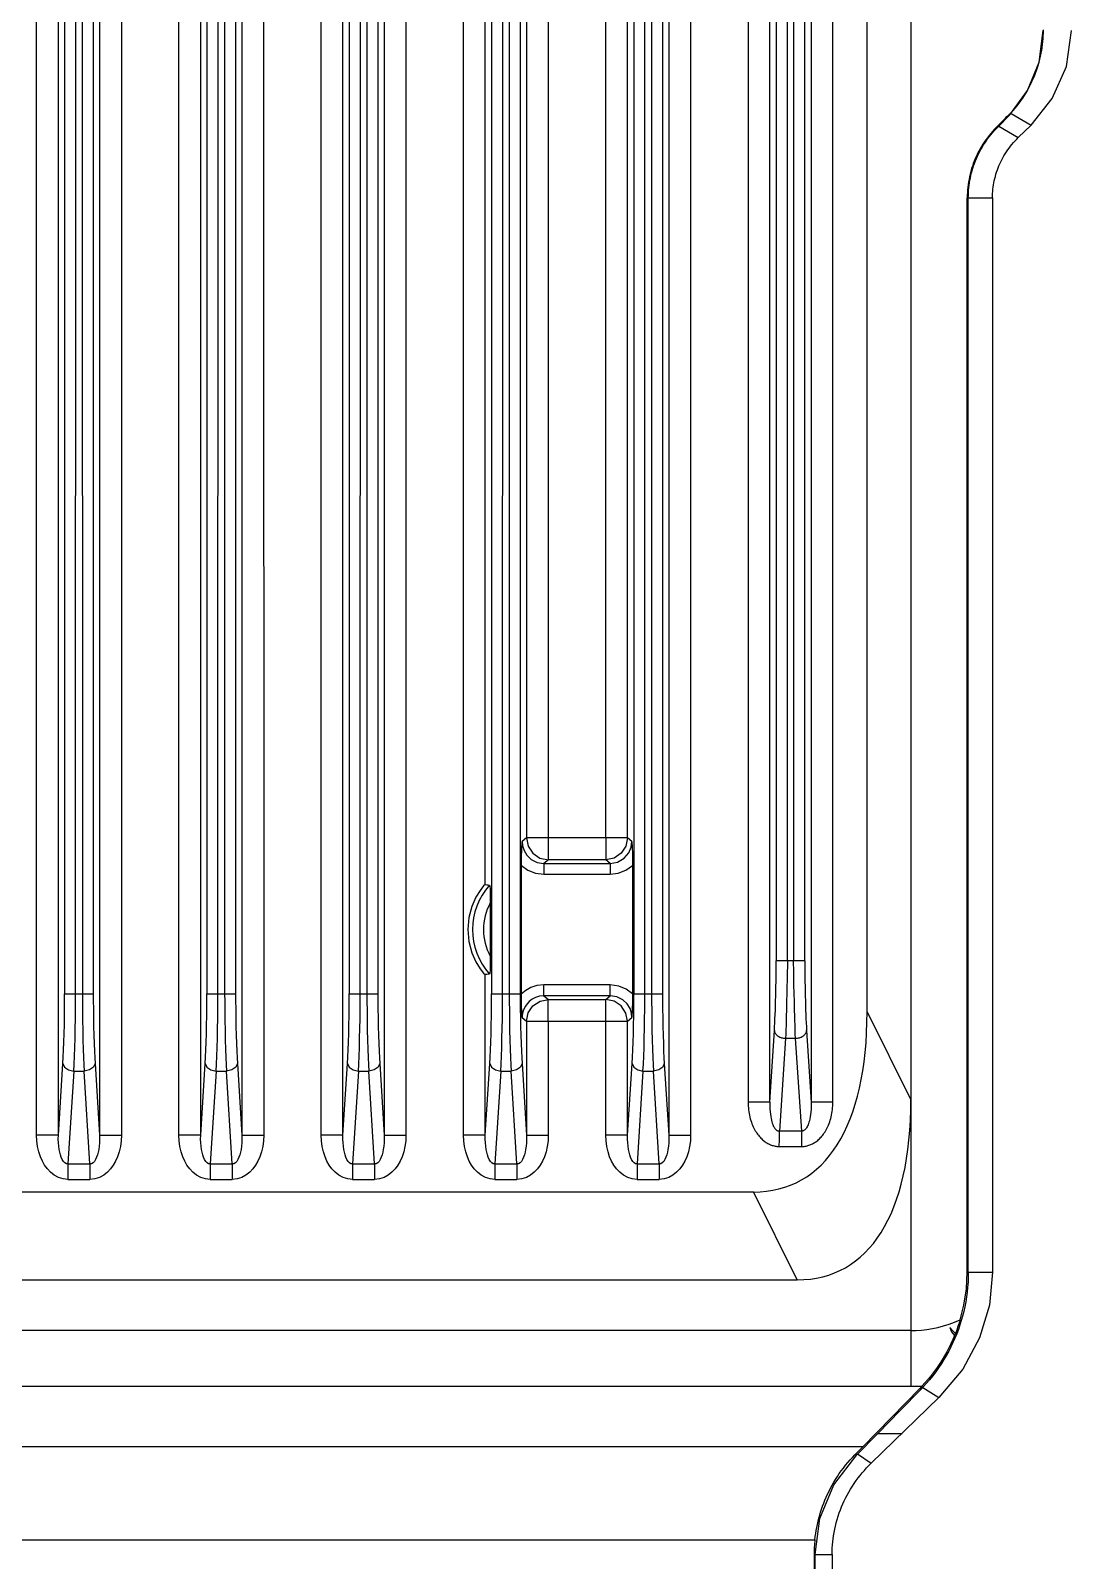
# Model space of a CAD drawing. Header units: millimetres. Extents: x -3132 to 28633, y 682 to 5849.
# Drawn here: x 23308.7 to 23356.2, y 4957.9 to 5027.8 of the extents above; entities that cross this region are included whole.
import ezdxf

# ---------------------------------------------------------------- set-up
doc = ezdxf.new("R2010")
doc.units = ezdxf.units.MM

# ---------------------------------------------------------------- blocks, each defined once
blk = doc.blocks.new('gf')
at = {"linetype": 'Continuous'}
for p, q in [((20046.792, 5375.755), (20046.792, 5138.578)), ((20042.234, 5365.325), (20042.234, 5151.544)), ((20043.227, 5151.544), (20043.227, 5365.325)), ((20044.792, 5155.675), (20044.792, 5361.194)), ((20041.432, 5358.863), (20041.432, 5158.005)), ((20041.946, 5158.005), (20041.946, 5358.863)), ((20040.638, 5246.726), (20040.638, 5158.005)), ((20041.153, 5158.005), (20041.153, 5246.726)), ((20039.357, 5246.485), (20039.357, 5151.544)), ((20040.351, 5151.544), (20040.351, 5246.483)), ((20006.855, 5150.047), (20006.857, 5244.675)), ((20007.851, 5150.044), (20007.851, 5244.656)), ((20009.734, 5244.675), (20009.734, 5150.044)), ((20010.727, 5244.675), (20010.729, 5150.047)), ((20013.355, 5150.047), (20013.357, 5244.675)), ((20014.351, 5150.044), (20014.351, 5244.656)), ((20016.234, 5244.675), (20016.234, 5150.044)), ((20017.227, 5244.675), (20017.229, 5150.047)), ((20019.855, 5150.047), (20019.857, 5244.675)), ((20020.851, 5150.044), (20020.851, 5244.656)), ((20022.734, 5244.675), (20022.734, 5150.044)), ((20023.727, 5244.675), (20023.729, 5150.047)), ((20026.355, 5150.047), (20026.357, 5244.675)), ((20027.351, 5161.491), (20027.351, 5244.656)), ((20029.234, 5244.675), (20029.234, 5163.625)), ((20030.227, 5244.675), (20030.227, 5162.626)), ((20032.857, 5163.624), (20032.857, 5244.675)), ((20033.851, 5163.625), (20033.851, 5244.656)), ((20035.734, 5244.675), (20035.734, 5150.044)), ((20036.727, 5244.675), (20036.729, 5150.047)), ((20008.138, 5239.99), (20008.138, 5156.505)), ((20008.637, 5156.505), (20008.653, 5239.99)), ((20008.932, 5239.99), (20008.947, 5156.505)), ((20009.446, 5240.107), (20009.446, 5156.505)), ((20014.638, 5239.99), (20014.638, 5156.505)), ((20015.137, 5156.505), (20015.153, 5239.99)), ((20015.432, 5239.99), (20015.447, 5156.505)), ((20015.946, 5240.107), (20015.946, 5156.505)), ((20021.138, 5239.99), (20021.138, 5156.505)), ((20021.637, 5156.505), (20021.653, 5239.99)), ((20021.932, 5239.99), (20021.947, 5156.505)), ((20022.446, 5240.107), (20022.446, 5156.505)), ((20027.638, 5239.99), (20027.638, 5156.505)), ((20028.137, 5156.505), (20028.153, 5239.99)), ((20028.432, 5239.99), (20028.447, 5156.505)), ((20028.946, 5240.107), (20028.946, 5156.505)), ((20034.138, 5239.99), (20034.138, 5156.505)), ((20034.637, 5156.505), (20034.653, 5239.99)), ((20034.932, 5239.99), (20034.947, 5156.505)), ((20035.446, 5240.107), (20035.446, 5156.505)), ((20050.757, 5196.092), (20051.305, 5196.656)), ((20051.251, 5196.647), (20051.305, 5196.656)), ((20051.366, 5196.719), (20052.286, 5196.192)), ((20050.757, 5196.092), (20050.684, 5196.072)), ((20050.802, 5196.14), (20051.697, 5195.621)), ((20052.286, 5196.192), (20051.697, 5195.621)), ((20049.364, 5192.863), (20050.519, 5192.863)), ((20049.364, 5143.779), (20049.364, 5192.863)), ((20049.414, 5143.779), (20049.414, 5192.863)), ((20050.519, 5192.863), (20050.519, 5143.779)), ((20029.234, 5163.625), (20029.034, 5163.457)), ((20030.227, 5163.624), (20029.234, 5163.625)), ((20032.857, 5163.624), (20030.227, 5163.624)), ((20033.223, 5163.625), (20032.857, 5163.624)), ((20033.851, 5163.625), (20033.223, 5163.625)), ((20034.051, 5163.457), (20033.851, 5163.625)), ((20029.004, 5156.501), (20029.004, 5162.368)), ((20030.232, 5162.626), (20030.033, 5162.459)), ((20030.033, 5162.459), (20033.052, 5162.459)), ((20030.033, 5162.459), (20030.033, 5161.96)), ((20032.853, 5162.626), (20030.232, 5162.626)), ((20032.853, 5162.717), (20032.857, 5162.626)), ((20033.052, 5162.459), (20032.853, 5162.626)), ((20033.052, 5162.459), (20033.052, 5161.96)), ((20034.08, 5162.368), (20034.08, 5156.501)), ((20030.033, 5161.96), (20033.052, 5161.96)), ((20027.58, 5160.653), (20027.58, 5158.216)), ((20041.946, 5158.005), (20040.638, 5158.005)), ((20041.153, 5158.005), (20041.138, 5157.224)), ((20041.442, 5157.483), (20041.432, 5158.005)), ((20027.351, 5150.044), (20027.351, 5157.378)), ((20041.452, 5156.966), (20041.442, 5157.483)), ((20033.052, 5156.909), (20030.033, 5156.909)), ((20030.033, 5156.409), (20030.033, 5156.909)), ((20033.052, 5156.409), (20033.052, 5156.909)), ((20041.462, 5156.46), (20041.452, 5156.966)), ((20008.138, 5156.505), (20009.446, 5156.505)), ((20014.638, 5156.505), (20015.946, 5156.505)), ((20021.138, 5156.505), (20022.446, 5156.505)), ((20027.638, 5156.505), (20028.946, 5156.505)), ((20033.052, 5156.409), (20030.033, 5156.409)), ((20030.033, 5156.409), (20030.232, 5156.243)), ((20030.231, 5156.151), (20030.227, 5156.243)), ((20030.232, 5156.243), (20032.853, 5156.243)), ((20032.853, 5156.243), (20033.052, 5156.409)), ((20032.857, 5155.244), (20032.857, 5156.243)), ((20034.138, 5156.505), (20035.446, 5156.505)), ((20029.034, 5155.412), (20029.234, 5155.244)), ((20029.234, 5155.244), (20029.861, 5155.244)), ((20029.234, 5155.244), (20029.234, 5150.044)), ((20029.861, 5155.244), (20030.227, 5155.244)), ((20030.227, 5155.244), (20032.857, 5155.244)), ((20030.227, 5155.244), (20030.229, 5150.047)), ((20032.855, 5150.047), (20032.857, 5155.244)), ((20032.857, 5155.244), (20033.851, 5155.244)), ((20033.851, 5155.244), (20034.051, 5155.412)), ((20033.851, 5150.044), (20033.851, 5155.244)), ((20044.792, 5155.675), (20046.792, 5151.663)), ((20040.351, 5151.544), (20040.556, 5154.823)), ((20041.066, 5154.469), (20040.789, 5150.226)), ((20041.066, 5154.469), (20041.519, 5154.469)), ((20041.806, 5150.226), (20041.519, 5154.469)), ((20042.029, 5154.823), (20042.234, 5151.544)), ((20007.851, 5150.044), (20008.056, 5153.323)), ((20009.529, 5153.323), (20009.734, 5150.044)), ((20014.351, 5150.044), (20014.556, 5153.323)), ((20016.029, 5153.323), (20016.234, 5150.044)), ((20020.851, 5150.044), (20021.056, 5153.323)), ((20022.529, 5153.323), (20022.734, 5150.044)), ((20027.351, 5150.044), (20027.556, 5153.323)), ((20029.029, 5153.323), (20029.234, 5150.044)), ((20033.851, 5150.044), (20034.056, 5153.323)), ((20035.529, 5153.323), (20035.734, 5150.044)), ((20008.555, 5152.97), (20008.289, 5148.727)), ((20008.555, 5152.97), (20009.03, 5152.97)), ((20009.295, 5148.727), (20009.03, 5152.97)), ((20015.055, 5152.97), (20014.789, 5148.727)), ((20015.055, 5152.97), (20015.53, 5152.97)), ((20015.795, 5148.727), (20015.53, 5152.97)), ((20021.555, 5152.97), (20021.289, 5148.727)), ((20021.555, 5152.97), (20022.03, 5152.97)), ((20022.295, 5148.727), (20022.03, 5152.97)), ((20028.055, 5152.97), (20027.789, 5148.727)), ((20028.055, 5152.97), (20028.53, 5152.97)), ((20028.795, 5148.727), (20028.53, 5152.97)), ((20034.555, 5152.97), (20034.289, 5148.727)), ((20034.555, 5152.97), (20035.03, 5152.97)), ((20035.295, 5148.727), (20035.03, 5152.97)), ((20040.351, 5151.544), (20039.357, 5151.544)), ((20043.227, 5151.544), (20042.234, 5151.544)), ((20007.851, 5150.047), (20006.857, 5150.047)), ((20009.734, 5150.047), (20010.727, 5150.047)), ((20014.351, 5150.047), (20013.357, 5150.047)), ((20016.234, 5150.047), (20017.227, 5150.047)), ((20020.851, 5150.047), (20019.857, 5150.047)), ((20022.734, 5150.047), (20023.727, 5150.047)), ((20027.351, 5150.047), (20026.357, 5150.047)), ((20029.234, 5150.047), (20030.227, 5150.047)), ((20033.851, 5150.047), (20032.857, 5150.047)), ((20035.734, 5150.047), (20036.727, 5150.047)), ((20041.806, 5150.226), (20040.789, 5150.226)), ((20041.795, 5149.972), (20041.795, 5149.522)), ((20040.756, 5149.523), (20041.795, 5149.522)), ((20008.289, 5148.727), (20009.295, 5148.727)), ((20008.289, 5148.727), (20008.289, 5148.02)), ((20009.295, 5148.727), (20009.295, 5148.02)), ((20014.789, 5148.727), (20015.795, 5148.727)), ((20014.789, 5148.727), (20014.789, 5148.02)), ((20015.795, 5148.727), (20015.795, 5148.02)), ((20021.289, 5148.727), (20022.295, 5148.727)), ((20021.289, 5148.727), (20021.289, 5148.02)), ((20022.295, 5148.727), (20022.295, 5148.02)), ((20027.789, 5148.727), (20028.795, 5148.727)), ((20027.789, 5148.727), (20027.789, 5148.02)), ((20028.795, 5148.727), (20028.795, 5148.02)), ((20034.289, 5148.727), (20035.295, 5148.727)), ((20034.289, 5148.727), (20034.289, 5148.02)), ((20035.295, 5148.727), (20035.295, 5148.02)), ((19977.985, 5147.446), (20039.599, 5147.446)), ((20008.289, 5148.02), (20009.295, 5148.02)), ((20014.789, 5148.02), (20015.795, 5148.02)), ((20021.289, 5148.02), (20022.295, 5148.02)), ((20027.789, 5148.02), (20028.795, 5148.02)), ((20034.289, 5148.02), (20035.295, 5148.02)), ((20041.599, 5143.434), (20039.599, 5147.446)), ((19975.985, 5143.434), (20041.599, 5143.434)), ((20049.364, 5143.779), (20050.519, 5143.779)), ((20046.792, 5141.114), (19970.792, 5141.114)), ((20048.786, 5140.885), (20048.822, 5140.974)), ((19970.792, 5138.578), (20046.792, 5138.578)), ((20047.196, 5138.475), (20044.592, 5135.809)), ((20047.294, 5138.576), (20047.196, 5138.474)), ((20047.196, 5138.475), (20047.243, 5138.427)), ((20047.332, 5138.519), (20048.071, 5138.051)), ((20048.071, 5138.051), (20044.977, 5135.051)), ((20044.315, 5135.438), (20045.276, 5136.418)), ((20045.276, 5136.418), (20046.387, 5136.418)), ((20044.592, 5135.809), (19972.993, 5135.809)), ((20044.231, 5135.44), (20044.592, 5135.809)), ((20044.315, 5135.438), (20044.231, 5135.44)), ((20044.354, 5135.479), (20044.977, 5135.051)), ((19975.178, 5131.562), (20042.406, 5131.562)), ((20042.37, 5130.88), (20043.195, 5130.88)), ((20042.37, 5130.88), (20042.37, 5084.451)), ((20042.409, 5130.88), (20042.421, 5122.443)), ((20043.195, 5130.88), (20043.195, 5124.62))]:
    blk.add_line(p, q, dxfattribs=at)
for points in [[(20052.829, 5200.541), (20052.828, 5200.406), (20052.824, 5200.272), (20052.817, 5200.137), (20052.806, 5200.003), (20052.792, 5199.868), (20052.775, 5199.734), (20052.754, 5199.6), (20052.731, 5199.467), (20052.703, 5199.333), (20052.673, 5199.2), (20052.639, 5199.068), (20052.601, 5198.936), (20052.56, 5198.804), (20052.516, 5198.673), (20052.468, 5198.543), (20052.417, 5198.414), (20052.363, 5198.286), (20052.305, 5198.158), (20052.243, 5198.032), (20052.178, 5197.907), (20052.11, 5197.783), (20052.038, 5197.661), (20051.964, 5197.54), (20051.885, 5197.421), (20051.804, 5197.304), (20051.719, 5197.189), (20051.631, 5197.076), (20051.541, 5196.965), (20051.447, 5196.857), (20051.35, 5196.75), (20051.251, 5196.647)], [(20051.305, 5196.656), (20052.122, 5197.767), (20052.645, 5199.059), (20052.835, 5200.506)], [(20052.286, 5196.192), (20053.25, 5197.399), (20053.898, 5198.863), (20054.123, 5200.506)], [(20050.684, 5196.072), (20050.599, 5195.984), (20050.517, 5195.894), (20050.438, 5195.802), (20050.361, 5195.708), (20050.286, 5195.612), (20050.214, 5195.513), (20050.144, 5195.413), (20050.077, 5195.311), (20050.013, 5195.207), (20049.952, 5195.101), (20049.893, 5194.993), (20049.837, 5194.884), (20049.784, 5194.773), (20049.734, 5194.661), (20049.687, 5194.548), (20049.643, 5194.433), (20049.603, 5194.317), (20049.565, 5194.2), (20049.53, 5194.082), (20049.499, 5193.962), (20049.471, 5193.842), (20049.446, 5193.722), (20049.424, 5193.6), (20049.406, 5193.478), (20049.391, 5193.356), (20049.379, 5193.233), (20049.371, 5193.11), (20049.366, 5192.987), (20049.364, 5192.863)], [(20049.414, 5192.863), (20049.416, 5192.979), (20049.42, 5193.095), (20049.427, 5193.211), (20049.438, 5193.326), (20049.451, 5193.441), (20049.467, 5193.556), (20049.486, 5193.669), (20049.508, 5193.781), (20049.532, 5193.892), (20049.559, 5194.002), (20049.589, 5194.111), (20049.621, 5194.221), (20049.657, 5194.33), (20049.696, 5194.439), (20049.738, 5194.549), (20049.783, 5194.657), (20049.83, 5194.764), (20049.879, 5194.867), (20049.931, 5194.969), (20049.984, 5195.068), (20050.04, 5195.167), (20050.099, 5195.265), (20050.162, 5195.362), (20050.227, 5195.459), (20050.297, 5195.556), (20050.369, 5195.652), (20050.444, 5195.747), (20050.522, 5195.839), (20050.6, 5195.927), (20050.679, 5196.012), (20050.758, 5196.092)], [(20050.519, 5192.863), (20050.52, 5192.964), (20050.524, 5193.064), (20050.53, 5193.162), (20050.539, 5193.259), (20050.551, 5193.356), (20050.565, 5193.453), (20050.581, 5193.551), (20050.601, 5193.649), (20050.623, 5193.747), (20050.649, 5193.846), (20050.676, 5193.945), (20050.707, 5194.043), (20050.74, 5194.14), (20050.776, 5194.235), (20050.813, 5194.329), (20050.853, 5194.421), (20050.895, 5194.512), (20050.941, 5194.603), (20050.989, 5194.693), (20051.04, 5194.783), (20051.094, 5194.873), (20051.152, 5194.962), (20051.212, 5195.051), (20051.275, 5195.138), (20051.341, 5195.225), (20051.409, 5195.309), (20051.48, 5195.392), (20051.551, 5195.472), (20051.624, 5195.548), (20051.697, 5195.621)], [(20029.234, 5163.625), (20029.308, 5163.249), (20029.524, 5162.923), (20029.848, 5162.704), (20030.232, 5162.626)], [(20033.851, 5163.625), (20033.774, 5163.243), (20033.557, 5162.92), (20033.234, 5162.703), (20032.853, 5162.626)], [(20032.857, 5163.624), (20032.853, 5163.26), (20032.853, 5162.717)], [(20029.004, 5162.368), (20029.008, 5162.723), (20029.019, 5163.089), (20029.034, 5163.457)], [(20029.034, 5163.457), (20029.054, 5163.257), (20029.122, 5163.046), (20029.251, 5162.834), (20029.452, 5162.644), (20029.724, 5162.507), (20030.033, 5162.459)], [(20033.052, 5162.459), (20033.389, 5162.517), (20033.693, 5162.691), (20033.906, 5162.937), (20034.018, 5163.203), (20034.051, 5163.457)], [(20034.051, 5163.457), (20034.062, 5163.182), (20034.072, 5162.908), (20034.078, 5162.634), (20034.08, 5162.368)], [(20029.004, 5162.368), (20029.296, 5162.153), (20029.645, 5162.011), (20030.033, 5161.96)], [(20033.052, 5161.96), (20033.424, 5162.007), (20033.774, 5162.145), (20034.08, 5162.368)], [(20027.351, 5161.491), (20027.277, 5161.426), (20027.112, 5161.224), (20026.918, 5160.912), (20026.734, 5160.495), (20026.601, 5159.994), (20026.552, 5159.44), (20026.6, 5158.883), (20026.732, 5158.377), (20026.917, 5157.958), (20027.112, 5157.645), (20027.277, 5157.442), (20027.351, 5157.378)], [(20027.351, 5161.491), (20027.417, 5161.483), (20027.484, 5161.474), (20027.55, 5161.465)], [(20027.55, 5161.465), (20027.561, 5161.422), (20027.569, 5161.301), (20027.576, 5161.119), (20027.579, 5160.899), (20027.58, 5160.653)], [(20027.58, 5158.216), (20027.579, 5157.97), (20027.576, 5157.75), (20027.569, 5157.568), (20027.561, 5157.447), (20027.55, 5157.404)], [(20040.556, 5154.823), (20040.566, 5154.993), (20040.575, 5155.172), (20040.584, 5155.358), (20040.593, 5155.553), (20040.601, 5155.754), (20040.608, 5155.962), (20040.614, 5156.175), (20040.62, 5156.393), (20040.625, 5156.615), (20040.629, 5156.841), (20040.632, 5157.07), (20040.635, 5157.302), (20040.637, 5157.536), (20040.638, 5157.771), (20040.638, 5158.005)], [(20041.946, 5158.005), (20041.947, 5157.771), (20041.948, 5157.536), (20041.95, 5157.302), (20041.952, 5157.07), (20041.956, 5156.841), (20041.96, 5156.615), (20041.965, 5156.393), (20041.971, 5156.175), (20041.977, 5155.962), (20041.984, 5155.754), (20041.992, 5155.553), (20042, 5155.359), (20042.009, 5155.172), (20042.019, 5154.993), (20042.029, 5154.823)], [(20027.55, 5157.404), (20027.484, 5157.394), (20027.417, 5157.386), (20027.351, 5157.378)], [(20041.138, 5157.224), (20041.128, 5156.711), (20041.122, 5156.46), (20041.117, 5156.213), (20041.111, 5155.971), (20041.105, 5155.735), (20041.099, 5155.504), (20041.093, 5155.281), (20041.087, 5155.065), (20041.08, 5154.858), (20041.073, 5154.659), (20041.066, 5154.469)], [(20030.033, 5156.909), (20029.711, 5156.874), (20029.432, 5156.783), (20029.196, 5156.654), (20029.004, 5156.501)], [(20034.08, 5156.501), (20033.793, 5156.713), (20033.447, 5156.856), (20033.052, 5156.909)], [(20008.056, 5153.323), (20008.072, 5153.609), (20008.088, 5153.936), (20008.102, 5154.297), (20008.114, 5154.683), (20008.124, 5155.081), (20008.131, 5155.477), (20008.135, 5155.856), (20008.138, 5156.201), (20008.138, 5156.505)], [(20008.555, 5152.97), (20008.571, 5153.287), (20008.587, 5153.65), (20008.601, 5154.052), (20008.613, 5154.48), (20008.623, 5154.922), (20008.63, 5155.363), (20008.634, 5155.783), (20008.637, 5156.168), (20008.637, 5156.505)], [(20008.947, 5156.505), (20008.948, 5156.142), (20008.951, 5155.734), (20008.956, 5155.29), (20008.963, 5154.836), (20008.974, 5154.393), (20008.986, 5153.976), (20009, 5153.595), (20009.015, 5153.258), (20009.03, 5152.97)], [(20009.446, 5156.505), (20009.447, 5156.178), (20009.45, 5155.811), (20009.455, 5155.412), (20009.462, 5155.003), (20009.473, 5154.605), (20009.485, 5154.229), (20009.499, 5153.886), (20009.514, 5153.583), (20009.529, 5153.323)], [(20014.556, 5153.323), (20014.572, 5153.609), (20014.588, 5153.936), (20014.602, 5154.297), (20014.614, 5154.683), (20014.624, 5155.081), (20014.631, 5155.477), (20014.635, 5155.856), (20014.638, 5156.201), (20014.638, 5156.505)], [(20015.055, 5152.97), (20015.071, 5153.287), (20015.087, 5153.65), (20015.101, 5154.052), (20015.113, 5154.48), (20015.123, 5154.922), (20015.13, 5155.363), (20015.134, 5155.783), (20015.137, 5156.168), (20015.137, 5156.505)], [(20015.447, 5156.505), (20015.448, 5156.142), (20015.451, 5155.734), (20015.456, 5155.29), (20015.463, 5154.836), (20015.474, 5154.393), (20015.486, 5153.976), (20015.5, 5153.595), (20015.515, 5153.258), (20015.53, 5152.97)], [(20015.946, 5156.505), (20015.947, 5156.178), (20015.95, 5155.811), (20015.955, 5155.412), (20015.962, 5155.003), (20015.973, 5154.605), (20015.985, 5154.229), (20015.999, 5153.886), (20016.014, 5153.583), (20016.029, 5153.323)], [(20021.056, 5153.323), (20021.072, 5153.609), (20021.088, 5153.936), (20021.102, 5154.297), (20021.114, 5154.683), (20021.124, 5155.081), (20021.131, 5155.477), (20021.135, 5155.856), (20021.138, 5156.201), (20021.138, 5156.505)], [(20021.555, 5152.97), (20021.571, 5153.287), (20021.587, 5153.65), (20021.601, 5154.052), (20021.613, 5154.48), (20021.623, 5154.922), (20021.63, 5155.363), (20021.634, 5155.783), (20021.637, 5156.168), (20021.637, 5156.505)], [(20021.947, 5156.505), (20021.948, 5156.142), (20021.951, 5155.734), (20021.956, 5155.29), (20021.963, 5154.836), (20021.974, 5154.393), (20021.986, 5153.976), (20022, 5153.595), (20022.015, 5153.258), (20022.03, 5152.97)], [(20022.446, 5156.505), (20022.447, 5156.178), (20022.45, 5155.811), (20022.455, 5155.412), (20022.462, 5155.003), (20022.473, 5154.605), (20022.485, 5154.229), (20022.499, 5153.886), (20022.514, 5153.583), (20022.529, 5153.323)], [(20027.556, 5153.323), (20027.572, 5153.609), (20027.588, 5153.936), (20027.602, 5154.297), (20027.614, 5154.683), (20027.624, 5155.081), (20027.631, 5155.477), (20027.635, 5155.856), (20027.638, 5156.201), (20027.638, 5156.505)], [(20028.055, 5152.97), (20028.071, 5153.287), (20028.087, 5153.65), (20028.101, 5154.052), (20028.113, 5154.48), (20028.123, 5154.922), (20028.13, 5155.363), (20028.134, 5155.783), (20028.137, 5156.168), (20028.137, 5156.505)], [(20028.447, 5156.505), (20028.448, 5156.142), (20028.451, 5155.734), (20028.456, 5155.29), (20028.463, 5154.836), (20028.474, 5154.393), (20028.486, 5153.976), (20028.5, 5153.595), (20028.515, 5153.258), (20028.53, 5152.97)], [(20028.946, 5156.505), (20028.947, 5156.178), (20028.95, 5155.811), (20028.955, 5155.412), (20028.962, 5155.003), (20028.973, 5154.605), (20028.985, 5154.229), (20028.999, 5153.886), (20029.014, 5153.583), (20029.029, 5153.323)], [(20029.034, 5155.412), (20029.022, 5155.687), (20029.013, 5155.961), (20029.007, 5156.234), (20029.004, 5156.501)], [(20030.033, 5156.409), (20029.825, 5156.388), (20029.644, 5156.332), (20029.49, 5156.251), (20029.363, 5156.154), (20029.261, 5156.047), (20029.183, 5155.938), (20029.125, 5155.829), (20029.083, 5155.723), (20029.055, 5155.619), (20029.039, 5155.516), (20029.034, 5155.412)], [(20029.234, 5155.244), (20029.311, 5155.625), (20029.527, 5155.949), (20029.851, 5156.166), (20030.232, 5156.243)], [(20030.227, 5155.244), (20030.231, 5155.609), (20030.231, 5156.151)], [(20033.851, 5155.244), (20033.776, 5155.62), (20033.561, 5155.946), (20033.237, 5156.165), (20032.853, 5156.243)], [(20034.051, 5155.412), (20034.031, 5155.611), (20033.963, 5155.823), (20033.832, 5156.036), (20033.63, 5156.226), (20033.364, 5156.36), (20033.052, 5156.409)], [(20034.08, 5156.501), (20034.076, 5156.145), (20034.066, 5155.779), (20034.051, 5155.412)], [(20034.056, 5153.323), (20034.072, 5153.609), (20034.088, 5153.936), (20034.102, 5154.297), (20034.114, 5154.683), (20034.124, 5155.081), (20034.131, 5155.477), (20034.135, 5155.856), (20034.138, 5156.201), (20034.138, 5156.505)], [(20034.555, 5152.97), (20034.571, 5153.287), (20034.587, 5153.65), (20034.601, 5154.052), (20034.613, 5154.48), (20034.623, 5154.922), (20034.63, 5155.363), (20034.634, 5155.783), (20034.637, 5156.168), (20034.637, 5156.505)], [(20034.947, 5156.505), (20034.948, 5156.142), (20034.951, 5155.734), (20034.956, 5155.29), (20034.963, 5154.836), (20034.974, 5154.393), (20034.986, 5153.976), (20035, 5153.595), (20035.015, 5153.258), (20035.03, 5152.97)], [(20035.446, 5156.505), (20035.447, 5156.178), (20035.45, 5155.811), (20035.455, 5155.412), (20035.462, 5155.003), (20035.473, 5154.605), (20035.485, 5154.229), (20035.499, 5153.886), (20035.514, 5153.583), (20035.529, 5153.323)], [(20041.519, 5154.469), (20041.511, 5154.659), (20041.504, 5154.858), (20041.498, 5155.065), (20041.491, 5155.281), (20041.485, 5155.504), (20041.479, 5155.735), (20041.473, 5155.971), (20041.468, 5156.213), (20041.462, 5156.46)], [(20040.556, 5154.823), (20040.56, 5154.791), (20040.568, 5154.759), (20040.58, 5154.728), (20040.596, 5154.697), (20040.616, 5154.668), (20040.64, 5154.639), (20040.667, 5154.613), (20040.697, 5154.588), (20040.731, 5154.565), (20040.766, 5154.544), (20040.805, 5154.525), (20040.845, 5154.509), (20040.887, 5154.496), (20040.931, 5154.485), (20040.975, 5154.477), (20041.02, 5154.472), (20041.066, 5154.47)], [(20041.519, 5154.47), (20041.564, 5154.472), (20041.609, 5154.477), (20041.654, 5154.485), (20041.697, 5154.496), (20041.739, 5154.509), (20041.78, 5154.525), (20041.818, 5154.544), (20041.854, 5154.565), (20041.887, 5154.588), (20041.917, 5154.613), (20041.944, 5154.639), (20041.968, 5154.668), (20041.988, 5154.697), (20042.004, 5154.728), (20042.016, 5154.759), (20042.025, 5154.791), (20042.029, 5154.823)], [(20008.056, 5153.323), (20008.13, 5153.151), (20008.312, 5153.022), (20008.555, 5152.97)], [(20009.529, 5153.323), (20009.455, 5153.151), (20009.273, 5153.022), (20009.03, 5152.97)], [(20014.556, 5153.323), (20014.63, 5153.151), (20014.812, 5153.022), (20015.055, 5152.97)], [(20016.029, 5153.323), (20015.955, 5153.151), (20015.773, 5153.022), (20015.53, 5152.97)], [(20021.056, 5153.323), (20021.13, 5153.151), (20021.312, 5153.022), (20021.555, 5152.97)], [(20022.529, 5153.323), (20022.455, 5153.151), (20022.273, 5153.022), (20022.03, 5152.97)], [(20027.556, 5153.323), (20027.63, 5153.151), (20027.812, 5153.022), (20028.055, 5152.97)], [(20029.029, 5153.323), (20028.955, 5153.151), (20028.773, 5153.022), (20028.53, 5152.97)], [(20034.056, 5153.323), (20034.13, 5153.151), (20034.312, 5153.022), (20034.555, 5152.97)], [(20035.529, 5153.323), (20035.455, 5153.151), (20035.273, 5153.022), (20035.03, 5152.97)], [(20039.357, 5151.544), (20039.358, 5151.457), (20039.361, 5151.371), (20039.368, 5151.286), (20039.376, 5151.201), (20039.388, 5151.116), (20039.402, 5151.033), (20039.418, 5150.95), (20039.436, 5150.869), (20039.457, 5150.79), (20039.48, 5150.712), (20039.505, 5150.638), (20039.531, 5150.565), (20039.559, 5150.496), (20039.589, 5150.429), (20039.62, 5150.364), (20039.652, 5150.303), (20039.685, 5150.244), (20039.719, 5150.188), (20039.754, 5150.135), (20039.79, 5150.085), (20039.826, 5150.037), (20039.863, 5149.992), (20039.9, 5149.949), (20039.938, 5149.909), (20039.977, 5149.871), (20040.015, 5149.835), (20040.054, 5149.802), (20040.093, 5149.771), (20040.132, 5149.742), (20040.172, 5149.715), (20040.211, 5149.69), (20040.252, 5149.667), (20040.293, 5149.646), (20040.334, 5149.626), (20040.376, 5149.608), (20040.418, 5149.591), (20040.46, 5149.577), (20040.502, 5149.564), (20040.545, 5149.553), (20040.587, 5149.544), (20040.63, 5149.536), (20040.672, 5149.53), (20040.714, 5149.526), (20040.756, 5149.523)], [(20040.351, 5151.544), (20040.349, 5151.382), (20040.353, 5151.239), (20040.362, 5151.112), (20040.374, 5150.998), (20040.388, 5150.897), (20040.405, 5150.807), (20040.423, 5150.727), (20040.442, 5150.656), (20040.461, 5150.593), (20040.481, 5150.537), (20040.502, 5150.488), (20040.522, 5150.445), (20040.542, 5150.408), (20040.562, 5150.375), (20040.582, 5150.347), (20040.601, 5150.323), (20040.619, 5150.302), (20040.637, 5150.286), (20040.654, 5150.272), (20040.67, 5150.26), (20040.685, 5150.251), (20040.7, 5150.244), (20040.719, 5150.238), (20040.74, 5150.233), (20040.764, 5150.228), (20040.789, 5150.226)], [(20041.795, 5149.522), (20041.837, 5149.523), (20041.879, 5149.526), (20041.922, 5149.531), (20041.964, 5149.537), (20042.006, 5149.545), (20042.048, 5149.554), (20042.091, 5149.566), (20042.133, 5149.579), (20042.174, 5149.594), (20042.216, 5149.61), (20042.257, 5149.628), (20042.298, 5149.648), (20042.338, 5149.67), (20042.378, 5149.693), (20042.417, 5149.718), (20042.457, 5149.745), (20042.496, 5149.774), (20042.535, 5149.805), (20042.574, 5149.839), (20042.612, 5149.875), (20042.651, 5149.914), (20042.689, 5149.954), (20042.726, 5149.997), (20042.763, 5150.043), (20042.799, 5150.091), (20042.835, 5150.142), (20042.87, 5150.196), (20042.904, 5150.252), (20042.937, 5150.311), (20042.969, 5150.373), (20043, 5150.438), (20043.029, 5150.506), (20043.057, 5150.576), (20043.083, 5150.648), (20043.108, 5150.723), (20043.13, 5150.8), (20043.151, 5150.879), (20043.169, 5150.96), (20043.185, 5151.042), (20043.199, 5151.124), (20043.21, 5151.208), (20043.218, 5151.291), (20043.224, 5151.375), (20043.227, 5151.459), (20043.227, 5151.544)], [(20042.234, 5151.544), (20042.235, 5151.377), (20042.231, 5151.229), (20042.221, 5151.098), (20042.208, 5150.982), (20042.193, 5150.878), (20042.175, 5150.786), (20042.156, 5150.704), (20042.136, 5150.632), (20042.114, 5150.568), (20042.093, 5150.512), (20042.071, 5150.462), (20042.049, 5150.419), (20042.027, 5150.382), (20042.005, 5150.35), (20041.984, 5150.323), (20041.963, 5150.301), (20041.943, 5150.282), (20041.924, 5150.267), (20041.906, 5150.255), (20041.89, 5150.246), (20041.874, 5150.239), (20041.86, 5150.234), (20041.847, 5150.231), (20041.835, 5150.228), (20041.824, 5150.227), (20041.815, 5150.226), (20041.806, 5150.226)], [(20008.289, 5148.02), (20008.067, 5148.044), (20007.855, 5148.112), (20007.664, 5148.217), (20007.494, 5148.351), (20007.349, 5148.506), (20007.225, 5148.675), (20007.121, 5148.858), (20007.032, 5149.058), (20006.958, 5149.279), (20006.901, 5149.521), (20006.866, 5149.779), (20006.855, 5150.047)], [(20008.289, 5148.727), (20008.216, 5148.738), (20008.146, 5148.779), (20008.084, 5148.845), (20008.031, 5148.93), (20007.985, 5149.03), (20007.947, 5149.14), (20007.916, 5149.259), (20007.89, 5149.39), (20007.87, 5149.535), (20007.856, 5149.694), (20007.849, 5149.865), (20007.851, 5150.047)], [(20009.734, 5150.047), (20009.735, 5149.865), (20009.728, 5149.694), (20009.714, 5149.535), (20009.694, 5149.39), (20009.669, 5149.259), (20009.637, 5149.14), (20009.599, 5149.03), (20009.554, 5148.93), (20009.5, 5148.845), (20009.438, 5148.779), (20009.369, 5148.738), (20009.295, 5148.727)], [(20010.729, 5150.047), (20010.719, 5149.779), (20010.683, 5149.521), (20010.627, 5149.279), (20010.553, 5149.058), (20010.464, 5148.858), (20010.359, 5148.675), (20010.236, 5148.506), (20010.09, 5148.351), (20009.921, 5148.217), (20009.729, 5148.112), (20009.518, 5148.044), (20009.295, 5148.02)], [(20014.789, 5148.02), (20014.567, 5148.044), (20014.355, 5148.112), (20014.164, 5148.217), (20013.994, 5148.351), (20013.849, 5148.506), (20013.725, 5148.675), (20013.621, 5148.858), (20013.532, 5149.058), (20013.458, 5149.279), (20013.401, 5149.521), (20013.366, 5149.779), (20013.355, 5150.047)], [(20014.789, 5148.727), (20014.716, 5148.738), (20014.646, 5148.779), (20014.584, 5148.845), (20014.531, 5148.93), (20014.485, 5149.03), (20014.447, 5149.14), (20014.416, 5149.259), (20014.39, 5149.39), (20014.37, 5149.535), (20014.356, 5149.694), (20014.349, 5149.865), (20014.351, 5150.047)], [(20016.234, 5150.047), (20016.235, 5149.865), (20016.228, 5149.694), (20016.214, 5149.535), (20016.194, 5149.39), (20016.169, 5149.259), (20016.137, 5149.14), (20016.099, 5149.03), (20016.054, 5148.93), (20016, 5148.845), (20015.938, 5148.779), (20015.869, 5148.738), (20015.795, 5148.727)], [(20017.229, 5150.047), (20017.219, 5149.779), (20017.183, 5149.521), (20017.127, 5149.279), (20017.053, 5149.058), (20016.964, 5148.858), (20016.859, 5148.675), (20016.736, 5148.506), (20016.59, 5148.351), (20016.421, 5148.217), (20016.229, 5148.112), (20016.018, 5148.044), (20015.795, 5148.02)], [(20021.289, 5148.02), (20021.067, 5148.044), (20020.855, 5148.112), (20020.664, 5148.217), (20020.494, 5148.351), (20020.349, 5148.506), (20020.225, 5148.675), (20020.121, 5148.858), (20020.032, 5149.058), (20019.958, 5149.279), (20019.901, 5149.521), (20019.866, 5149.779), (20019.855, 5150.047)], [(20021.289, 5148.727), (20021.216, 5148.738), (20021.146, 5148.779), (20021.084, 5148.845), (20021.031, 5148.93), (20020.985, 5149.03), (20020.947, 5149.14), (20020.916, 5149.259), (20020.89, 5149.39), (20020.87, 5149.535), (20020.856, 5149.694), (20020.849, 5149.865), (20020.851, 5150.047)], [(20022.734, 5150.047), (20022.735, 5149.865), (20022.728, 5149.694), (20022.714, 5149.535), (20022.694, 5149.39), (20022.669, 5149.259), (20022.637, 5149.14), (20022.599, 5149.03), (20022.554, 5148.93), (20022.5, 5148.845), (20022.438, 5148.779), (20022.369, 5148.738), (20022.295, 5148.727)], [(20023.729, 5150.047), (20023.719, 5149.779), (20023.683, 5149.521), (20023.627, 5149.279), (20023.553, 5149.058), (20023.464, 5148.858), (20023.359, 5148.675), (20023.236, 5148.506), (20023.09, 5148.351), (20022.921, 5148.217), (20022.729, 5148.112), (20022.518, 5148.044), (20022.295, 5148.02)], [(20027.789, 5148.02), (20027.567, 5148.044), (20027.355, 5148.112), (20027.164, 5148.217), (20026.994, 5148.351), (20026.849, 5148.506), (20026.725, 5148.675), (20026.621, 5148.858), (20026.532, 5149.058), (20026.458, 5149.279), (20026.401, 5149.521), (20026.366, 5149.779), (20026.355, 5150.047)], [(20027.789, 5148.727), (20027.716, 5148.738), (20027.646, 5148.779), (20027.584, 5148.845), (20027.531, 5148.93), (20027.485, 5149.03), (20027.447, 5149.14), (20027.416, 5149.259), (20027.39, 5149.39), (20027.37, 5149.535), (20027.356, 5149.694), (20027.349, 5149.865), (20027.351, 5150.047)], [(20029.234, 5150.047), (20029.235, 5149.865), (20029.228, 5149.694), (20029.214, 5149.535), (20029.194, 5149.39), (20029.169, 5149.259), (20029.137, 5149.14), (20029.099, 5149.03), (20029.054, 5148.93), (20029, 5148.845), (20028.938, 5148.779), (20028.869, 5148.738), (20028.795, 5148.727)], [(20030.229, 5150.047), (20030.219, 5149.779), (20030.183, 5149.521), (20030.127, 5149.279), (20030.053, 5149.058), (20029.964, 5148.858), (20029.859, 5148.675), (20029.736, 5148.506), (20029.59, 5148.351), (20029.421, 5148.217), (20029.229, 5148.112), (20029.018, 5148.044), (20028.795, 5148.02)], [(20034.289, 5148.02), (20034.067, 5148.044), (20033.855, 5148.112), (20033.664, 5148.217), (20033.494, 5148.351), (20033.349, 5148.506), (20033.225, 5148.675), (20033.121, 5148.858), (20033.032, 5149.058), (20032.958, 5149.279), (20032.901, 5149.521), (20032.866, 5149.779), (20032.855, 5150.047)], [(20034.289, 5148.727), (20034.216, 5148.738), (20034.146, 5148.779), (20034.084, 5148.845), (20034.031, 5148.93), (20033.985, 5149.03), (20033.947, 5149.14), (20033.916, 5149.259), (20033.89, 5149.39), (20033.87, 5149.535), (20033.856, 5149.694), (20033.849, 5149.865), (20033.851, 5150.047)], [(20035.734, 5150.047), (20035.735, 5149.865), (20035.728, 5149.694), (20035.714, 5149.535), (20035.694, 5149.39), (20035.669, 5149.259), (20035.637, 5149.14), (20035.599, 5149.03), (20035.554, 5148.93), (20035.5, 5148.845), (20035.438, 5148.779), (20035.369, 5148.738), (20035.295, 5148.727)], [(20036.729, 5150.047), (20036.719, 5149.779), (20036.683, 5149.521), (20036.627, 5149.279), (20036.553, 5149.058), (20036.464, 5148.858), (20036.359, 5148.675), (20036.236, 5148.506), (20036.09, 5148.351), (20035.921, 5148.217), (20035.729, 5148.112), (20035.518, 5148.044), (20035.295, 5148.02)], [(20040.756, 5149.523), (20040.769, 5149.581), (20040.779, 5149.643), (20040.785, 5149.708), (20040.789, 5149.776), (20040.789, 5150.226)], [(20041.806, 5150.226), (20041.802, 5150.169), (20041.798, 5150.108), (20041.796, 5150.041), (20041.795, 5149.972)], [(20049.414, 5143.779), (20049.411, 5143.552), (20049.401, 5143.326), (20049.384, 5143.1), (20049.361, 5142.874), (20049.331, 5142.649), (20049.294, 5142.424), (20049.25, 5142.2), (20049.202, 5141.983), (20049.15, 5141.78), (20049.092, 5141.577), (20049.029, 5141.374), (20048.959, 5141.171), (20048.883, 5140.97), (20048.801, 5140.77), (20048.714, 5140.572), (20048.62, 5140.375), (20048.521, 5140.181), (20048.415, 5139.988), (20048.303, 5139.796), (20048.184, 5139.607), (20048.058, 5139.418), (20047.925, 5139.232), (20047.786, 5139.049), (20047.641, 5138.869), (20047.494, 5138.698), (20047.244, 5138.427)], [(20050.519, 5143.779), (20050.376, 5142.279), (20049.924, 5140.781), (20049.165, 5139.358), (20048.071, 5138.051)], [(20049.042, 5141.6), (20049.213, 5142.28), (20049.326, 5143.017), (20049.364, 5143.779)], [(20046.792, 5141.114), (20047.033, 5141.119), (20047.277, 5141.137), (20047.524, 5141.166), (20047.774, 5141.207), (20048.025, 5141.26), (20048.278, 5141.326), (20048.533, 5141.405), (20048.787, 5141.496), (20049.042, 5141.6)], [(20048.822, 5140.974), (20048.699, 5141.118), (20048.569, 5141.253)], [(20048.569, 5141.253), (20048.647, 5141.063), (20048.786, 5140.885)], [(20049.042, 5141.6), (20048.994, 5141.449), (20048.942, 5141.294), (20048.884, 5141.135), (20048.809, 5140.941)], [(20048.786, 5140.885), (20048.706, 5140.7), (20048.621, 5140.515), (20048.529, 5140.33), (20048.433, 5140.147), (20048.33, 5139.965), (20048.221, 5139.784), (20048.106, 5139.605), (20047.986, 5139.427), (20047.859, 5139.252), (20047.726, 5139.079), (20047.588, 5138.908), (20047.444, 5138.741), (20047.295, 5138.577)], [(20047.243, 5138.427), (20046.308, 5137.471), (20045.276, 5136.418)], [(20046.792, 5138.578), (20046.961, 5138.574), (20047.129, 5138.573), (20047.294, 5138.576)], [(20042.406, 5131.562), (20042.423, 5131.703), (20042.442, 5131.843), (20042.465, 5131.983), (20042.491, 5132.123), (20042.52, 5132.263), (20042.552, 5132.403), (20042.587, 5132.542), (20042.625, 5132.681), (20042.667, 5132.82), (20042.712, 5132.959), (20042.76, 5133.097), (20042.812, 5133.235), (20042.867, 5133.373), (20042.926, 5133.51), (20042.988, 5133.646), (20043.053, 5133.782), (20043.122, 5133.917), (20043.195, 5134.051), (20043.271, 5134.184), (20043.351, 5134.317), (20043.434, 5134.448), (20043.522, 5134.578), (20043.612, 5134.706), (20043.707, 5134.834), (20043.805, 5134.959), (20043.906, 5135.082), (20044.011, 5135.204), (20044.12, 5135.323), (20044.231, 5135.44)], [(20042.421, 5130.88), (20042.635, 5132.523), (20043.268, 5134.069), (20044.315, 5135.438)], [(20043.195, 5130.88), (20043.197, 5131.03), (20043.202, 5131.177), (20043.211, 5131.321), (20043.224, 5131.462), (20043.24, 5131.603), (20043.26, 5131.745), (20043.284, 5131.889), (20043.312, 5132.035), (20043.345, 5132.183), (20043.382, 5132.333), (20043.424, 5132.484), (20043.471, 5132.634), (20043.52, 5132.782), (20043.573, 5132.925), (20043.627, 5133.063), (20043.684, 5133.197), (20043.745, 5133.331), (20043.81, 5133.465), (20043.881, 5133.6), (20043.956, 5133.736), (20044.035, 5133.87), (20044.118, 5134.003), (20044.204, 5134.133), (20044.293, 5134.259), (20044.384, 5134.382), (20044.477, 5134.501), (20044.572, 5134.616), (20044.669, 5134.729), (20044.769, 5134.839), (20044.872, 5134.946), (20044.977, 5135.051)]]:
    blk.add_lwpolyline(points, dxfattribs=at)
for centre, radius, start, end in [((20029.792, 5159.434), 3.025, 137.82935, 222.17065), ((20029.792, 5159.434), 2.526, 151.15654, 208.84346), ((20048.792, 5130.88), 6.423, 173.89949, 180.00016)]:
    blk.add_arc(centre, radius, start, end, dxfattribs=at)
for centre, major_axis, ratio, start_param, end_param in [((20046.792, 5192.922), (15.51, 15.529), 0.024678, -1.341979, -1.304021), ((20030.65, 5169.857), (-10.95, 21.963), 0.407475, -3.342024, -2.45641), ((20032.65, 5165.846), (-10.95, 21.963), 0.407475, -3.342024, -2.45641)]:
    blk.add_ellipse(centre, major_axis=major_axis, ratio=ratio, start_param=start_param, end_param=end_param, dxfattribs=at)
blk = doc.blocks.new('*U110')
blk.add_blockref('gf', (-20008.792, -5261.934))
blk = doc.blocks.new('*U111')
at = {"color": 0, "linetype": 'ByBlock', "lineweight": -2, "transparency": 16777216}
blk.add_blockref('*U110', (0, 0), dxfattribs=at)

msp = doc.modelspace()

# ---------------------------------------------------------------- block references
msp.add_blockref('*U111', (23310.901, 5089.228))

doc.saveas('drawing.dxf')
